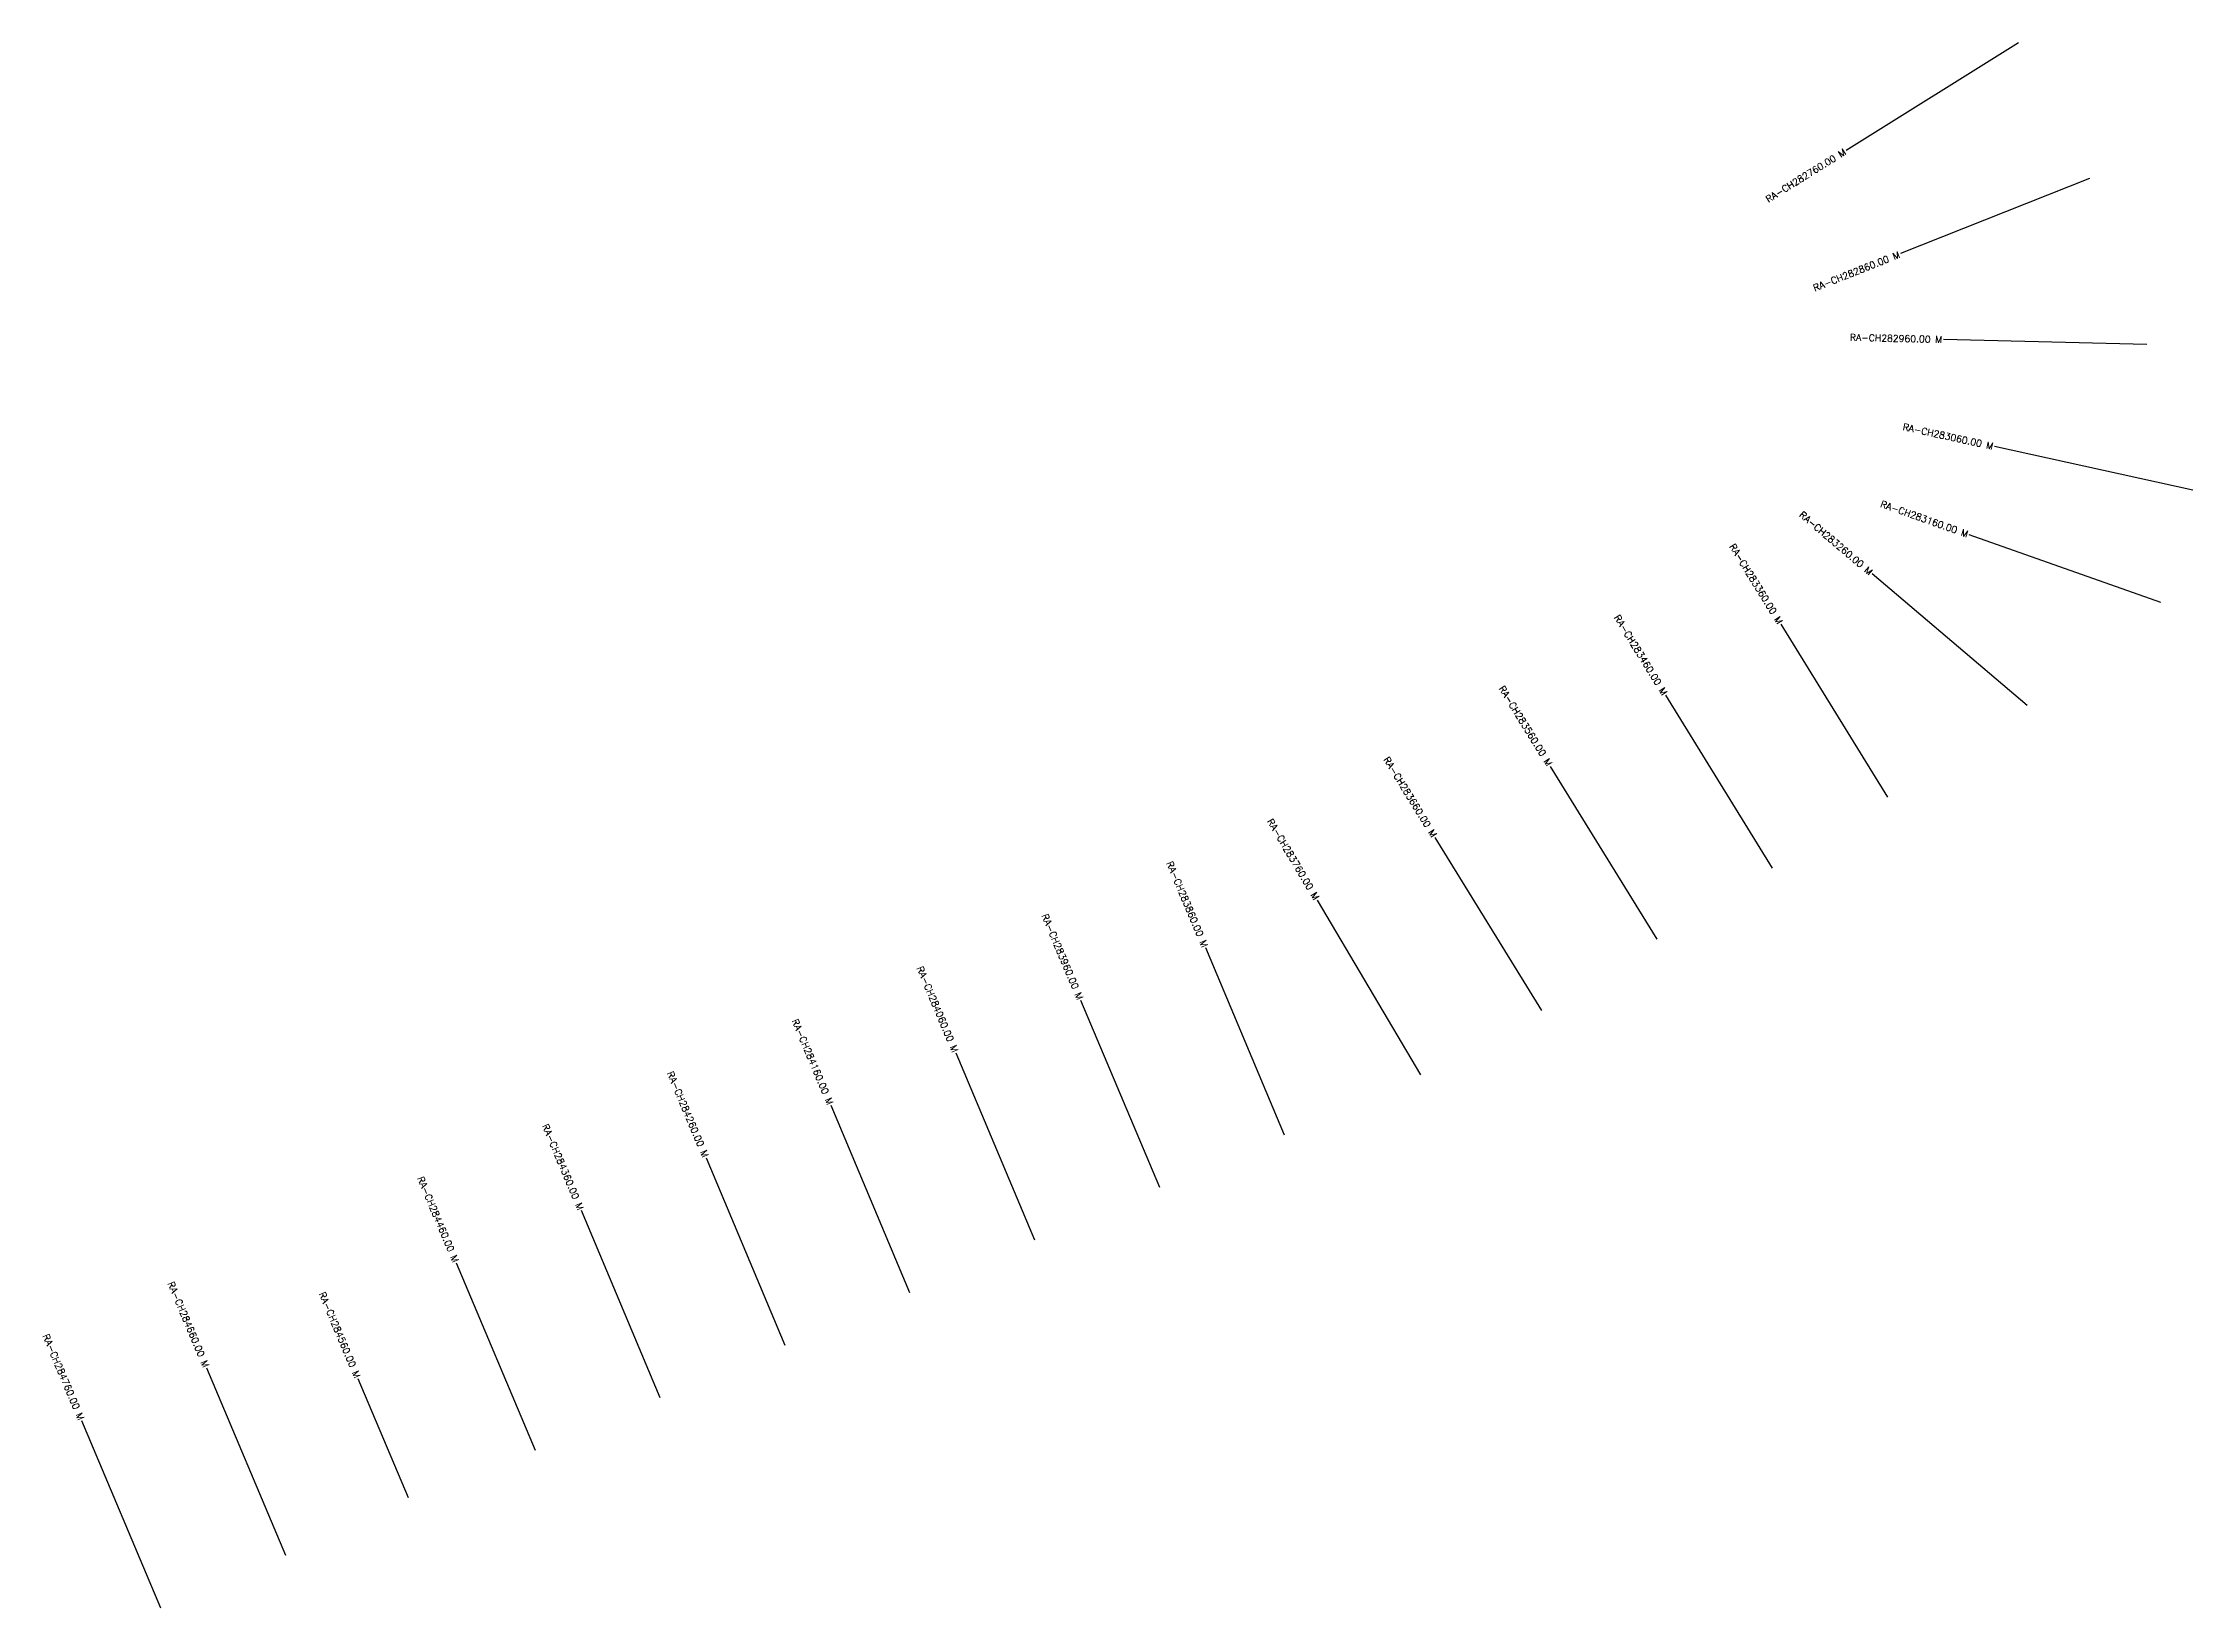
# Model space of a CAD drawing. Header units: metres. Extents: x 285731 to 294198, y 2020752 to 2023451.
# Drawn here: x 285731 to 287318, y 2022295 to 2023451 of the extents above; entities outside this region: 2.
import ezdxf
from ezdxf.enums import TextEntityAlignment as Align

# ---------------------------------------------------------------- set-up
doc = ezdxf.new("R2010")
doc.units = ezdxf.units.M
for name, color, linetype in [('CS', 134, 'Continuous'), ('CSMark', 6, 'Continuous'), ('VILLAGE BOUNDRY', 10, 'Continuous'), ('VILLAGE NAME', 250, 'Continuous')]:
    doc.layers.add(name, color=color, linetype=linetype)
doc.styles.get("Standard").update_dxf_attribs({"font": 'simplex.shx'})

msp = doc.modelspace()

# ---------------------------------------------------------------- linework, layer by layer
at = {"layer": 'CS'}
for p, q in [((287189.7, 2023451.2), (287062.4, 2023371.9)), ((287242, 2023351.1), (287102.6, 2023295.6)), ((287284.3, 2023228.6), (287134.3, 2023232.2)), ((287318.4, 2023121), (287171.9, 2023153.1)), ((287294.7, 2023037.9), (287153.3, 2023088)), ((287196, 2022961.9), (287081.7, 2023059.1)), ((287093.1, 2022894.2), (287014.4, 2023021.9)), ((287008, 2022841.7), (286929.2, 2022969.4)), ((286922.8, 2022789.2), (286844.1, 2022916.9)), ((286837.7, 2022736.7), (286759, 2022864.4)), ((286748.5, 2022689), (286672.1, 2022818.1)), ((286647.8, 2022644.6), (286589.6, 2022782.8)), ((286555.7, 2022605.8), (286497.4, 2022744)), ((286463.5, 2022566.9), (286405.3, 2022705.2)), ((286371.3, 2022528.1), (286313.1, 2022666.4)), ((286279.2, 2022489.3), (286221, 2022627.6)), ((286187, 2022450.5), (286128.8, 2022588.8)), ((286094.8, 2022411.7), (286036.6, 2022550)), ((285910.5, 2022334.1), (285852.3, 2022472.4)), ((286001.1, 2022376.6), (285964, 2022464.7)), ((285818.3, 2022295.3), (285760.1, 2022433.6))]:
    msp.add_line(p, q, dxfattribs=at)
at = {"layer": 'VILLAGE BOUNDRY'}
msp.add_lwpolyline([(294187.8, 2021404.9), (294121.2, 2021483.8), (293932.3, 2021675.7), (293787.8, 2021822.3), (293754.5, 2021856.2), (293699.2, 2021940.6), (293666, 2021991.2), (293599.6, 2022092.6), (293522.1, 2022205.1), (293488.9, 2022272.5), (293395.3, 2022469.2), (293378.7, 2022497.4), (293334.9, 2022620.9), (293290.8, 2022710.8), (293224.1, 2022778.5), (293145.7, 2022779.1), (293112, 2022757), (293078.3, 2022751.6), (293053, 2022748.1), (293055.8, 2022729.4), (293022.1, 2022724.1), (292976.9, 2022668.4), (292976.8, 2022657.2), (292987.9, 2022646), (292987.6, 2022601.2), (292998.6, 2022578.7), (292998.4, 2022556.3), (292987.1, 2022545.2), (292986.8, 2022494.8), (292975.5, 2022489.3), (292964.2, 2022478.2), (292969.6, 2022450.1), (292997.3, 2022410.7), (292996.9, 2022354.7), (293008, 2022343.4), (293019.1, 2022332.2), (293018.8, 2022298.6), (293029.9, 2022276.1), (293052.1, 2022253.5), (293052, 2022242.3), (293074.4, 2022242.1), (293071.8, 2022204.7), (293085.2, 2022197.3), (293073.9, 2022180.6), (293085.1, 2022174.9), (293073.8, 2022163.8), (293084.9, 2022152.5), (293084.8, 2022141.3), (293051.2, 2022141.5), (293051, 2022108), (293045.4, 2022108), (293025.3, 2022094.4), (293061.8, 2022051.9), (293072.9, 2022051.8), (293084, 2022040.5), (293095.3, 2022040.4), (293106.4, 2022029.1), (293128.4, 2021984.2), (293116.8, 2021928.3), (293105.5, 2021917.2), (293092.6, 2021932.3), (293094.3, 2021917.3), (293066.2, 2021906.3), (293049.4, 2021906.4), (293028.9, 2021881.1), (293021.3, 2021895.4), (292996.1, 2021906.8), (292987.8, 2021901.3), (292971, 2021895.8), (292970.8, 2021873.4), (292959.4, 2021851.1), (292970.5, 2021828.6), (292948.1, 2021828.8), (292925.6, 2021818), (292892, 2021818), (292858.3, 2021807.1), (292869.3, 2021784.6), (292869.2, 2021767.8), (292880.4, 2021762.1), (292880.3, 2021750.9), (292891.4, 2021739.7), (292891.3, 2021728.4), (292913.4, 2021694.7), (292879.6, 2021661.3), (292868.2, 2021639), (292834.3, 2021594.5), (292794.8, 2021555.6), (292800.2, 2021527.6), (292811.4, 2021527.5), (292822.5, 2021516.2), (292833.5, 2021493.7), (292922.7, 2021448.2), (292911.4, 2021437.1), (292911.4, 2021425.9), (292944.8, 2021403.3), (292944.6, 2021380.9), (292955.8, 2021375.2), (292978, 2021359.5), (293087.9, 2021359.5), (293067.2, 2021301.6), (293056, 2021301.6), (293055.8, 2021279.3), (293044.5, 2021268.1), (293055.6, 2021256.9), (293044.3, 2021240.2), (293010.7, 2021234.8), (293032.7, 2021189.9), (293054.9, 2021156.1), (293054.8, 2021144.9), (293077, 2021122.3), (293087.8, 2021099.9), (293087.8, 2021066.3), (293110, 2021043.7), (293120.9, 2021010), (293120.6, 2020965.2), (293109.4, 2020965.3), (293109.2, 2020942.9), (293120.2, 2020920.4), (293131.4, 2020920.3), (293136.7, 2020881.1), (293130.7, 2020825.2), (293124.8, 2020783.2), (293219.7, 2020751.7), (293220.1, 2020807.7), (293320.9, 2020806.9), (293354.6, 2020812.2), (293410.7, 2020828.6), (293578.8, 2020849.7), (293623.6, 2020849.4), (293747.1, 2020893.2), (293792.1, 2020915.3), (293881.8, 2020937), (293893.1, 2020948.1), (293915.3, 2020914.3), (294016.5, 2020969.5), (294129.5, 2021103), (294186.5, 2021237), (294197.9, 2021270.5)], close=True, dxfattribs=at)

# ---------------------------------------------------------------- texts
at = {"layer": 'CSMark'}
for s, rotation, p in [('RA-CH282760.00 M', 31.9313, (287061.5, 2023371.3)), ('RA-CH282860.00 M', 21.7175, (287101.7, 2023295.2)), ('RA-CH282960.00 M', 358.6501, (287133.3, 2023232.2)), ('RA-CH283060.00 M', 347.6631, (287170.9, 2023153.3)), ('RA-CH283160.00 M', 340.5077, (287152.3, 2023088.3)), ('RA-CH283260.00 M', 319.6486, (287080.9, 2023059.7)), ('RA-CH283360.00 M', 301.6518, (287013.8, 2023022.7)), ('RA-CH283460.00 M', 301.6518, (286928.7, 2022970.2)), ('RA-CH283560.00 M', 301.6518, (286843.6, 2022917.8)), ('RA-CH283660.00 M', 301.6518, (286758.5, 2022865.3)), ('RA-CH283760.00 M', 300.6098, (286671.6, 2022819)), ('RA-CH283860.00 M', 292.8323, (286589.2, 2022783.7)), ('RA-CH283960.00 M', 292.8323, (286497.1, 2022744.9)), ('RA-CH284060.00 M', 292.8323, (286404.9, 2022706.1)), ('RA-CH284160.00 M', 292.8323, (286312.7, 2022667.3)), ('RA-CH284260.00 M', 292.8323, (286220.6, 2022628.5)), ('RA-CH284360.00 M', 292.8323, (286128.4, 2022589.7)), ('RA-CH284460.00 M', 292.8323, (286036.2, 2022550.9)), ('RA-CH284660.00 M', 292.8323, (285851.9, 2022473.3)), ('RA-CH284560.00 M', 292.8323, (285963.6, 2022465.6)), ('RA-CH284760.00 M', 292.8323, (285759.7, 2022434.5))]:
    msp.add_text(s, height=5, rotation=rotation, dxfattribs=at).set_placement(p, align=Align.MIDDLE_RIGHT)
at = {"layer": 'VILLAGE NAME', "insert": (293184.2, 2021427.3), "char_height": 66.752, "attachment_point": 1, "rotation": 359.5442}
msp.add_mtext_dynamic_manual_height_columns('{\\fArial|b0|i0|c0|p34;MITHEKHAR}', width=482.851, gutter_width=333.8, heights=[0], dxfattribs=at)

doc.saveas('drawing.dxf')
